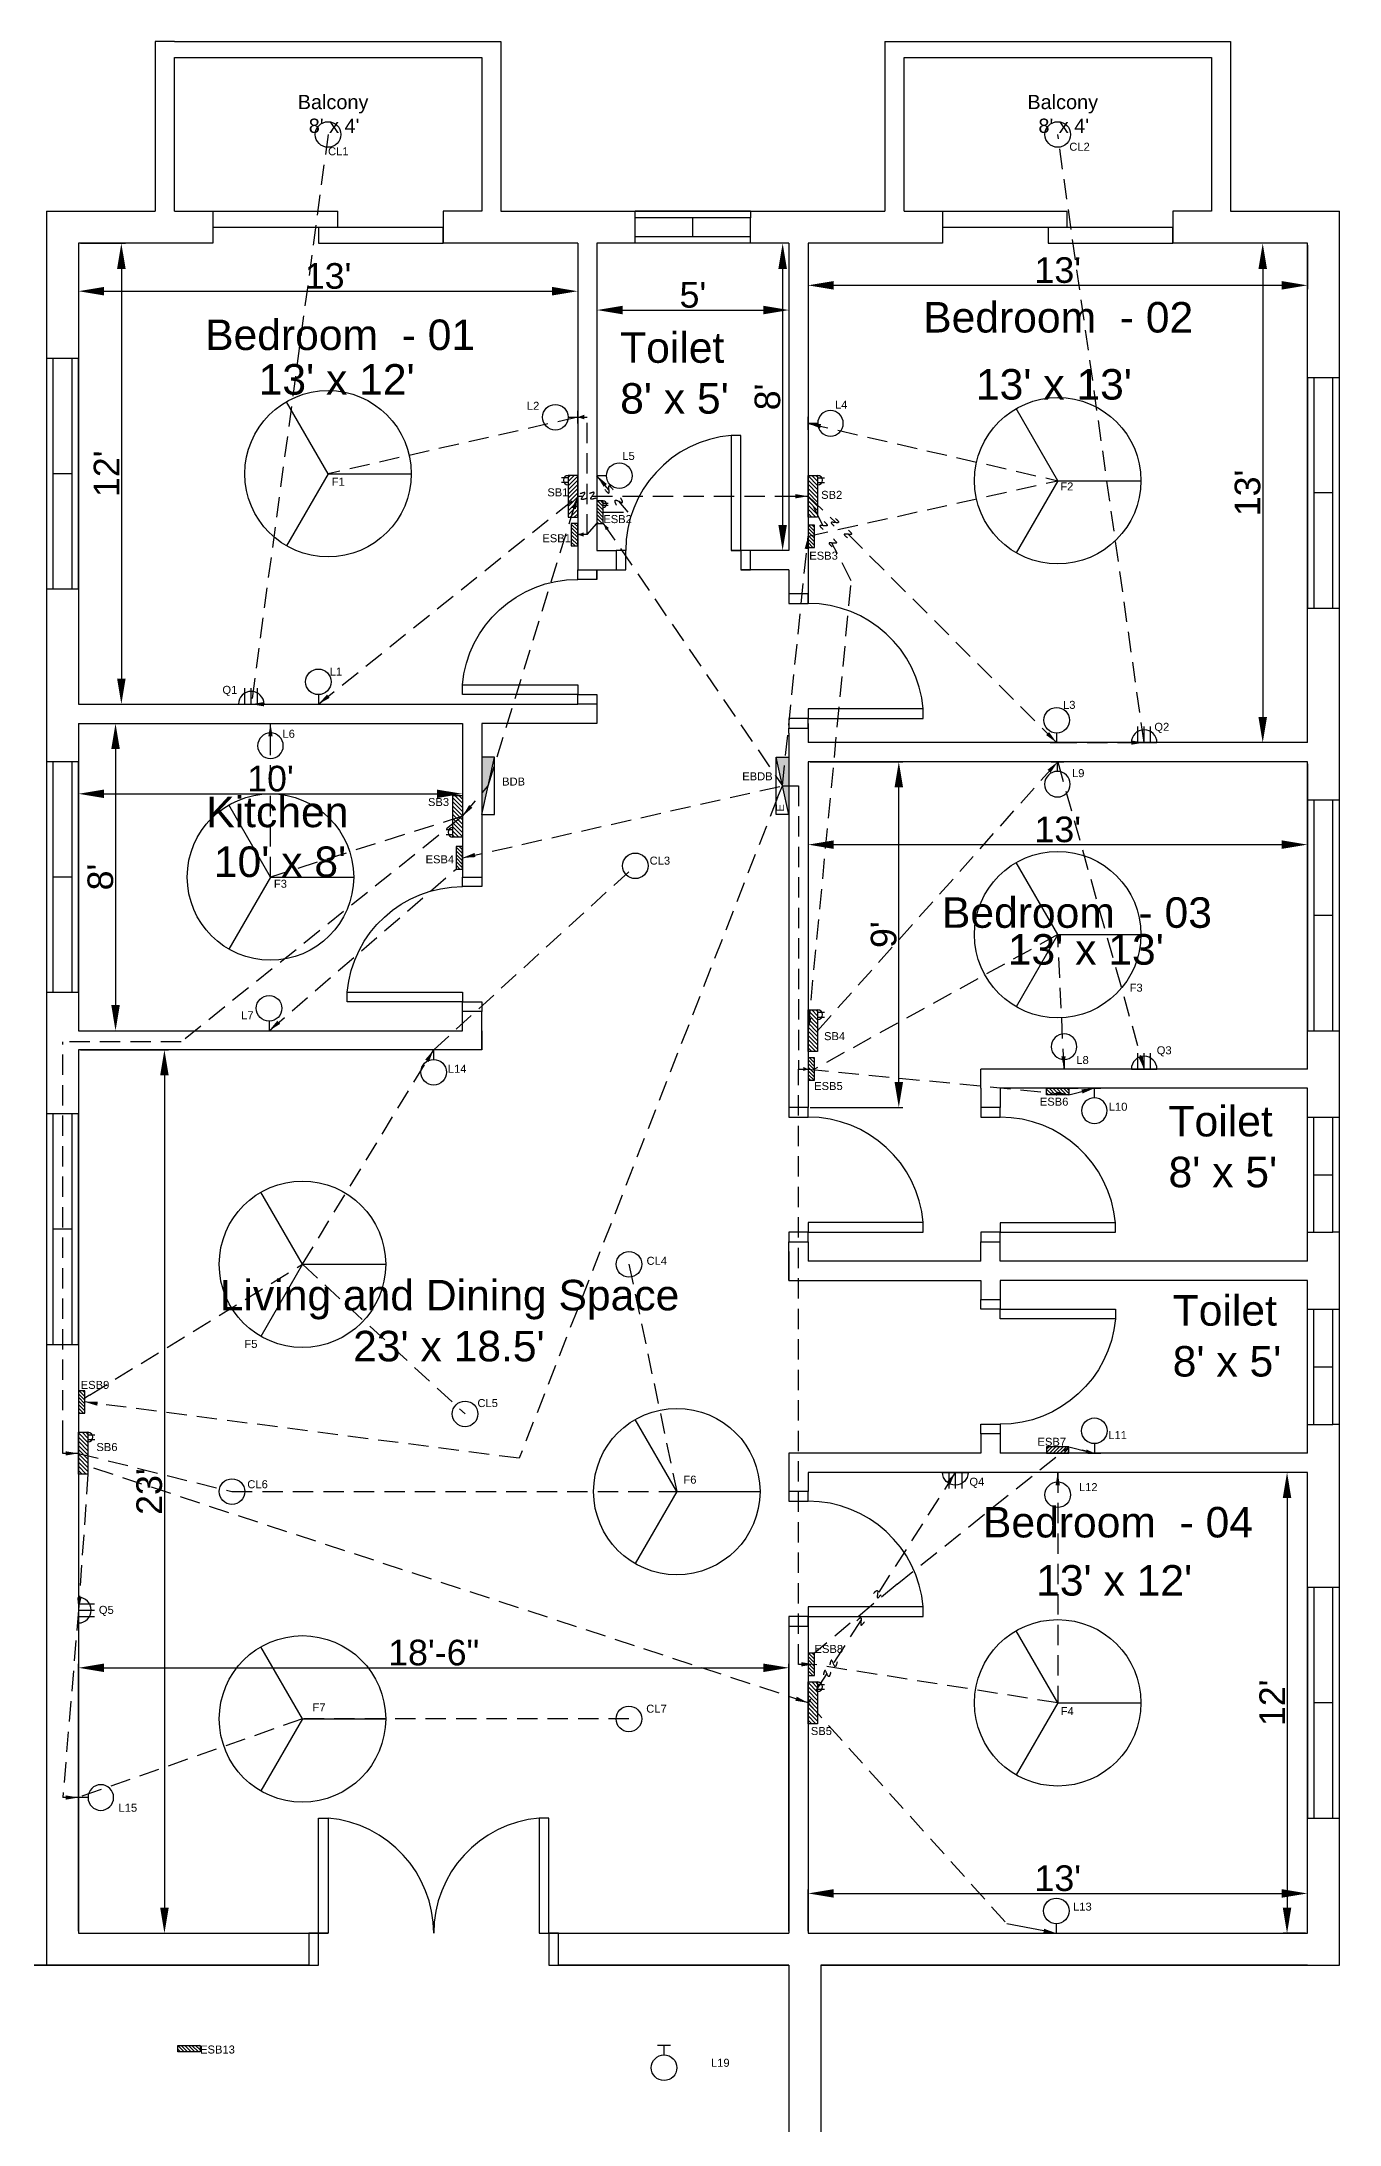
# Model space of a CAD drawing. Header units: inches. Extents: x 61297 to 163996, y 9483 to 32239.
# Drawn here: x 61851 to 62257, y 15682 to 16332 of the extents above; entities that cross this region are included whole.
import ezdxf

# ---------------------------------------------------------------- set-up
doc = ezdxf.new("R2010")
doc.units = ezdxf.units.IN
doc.linetypes.add('HIDDEN', pattern=[9.525, 6.35, -3.175])
for name, color, linetype in [('door', 80, 'Continuous'), ('Doors', 230, 'Continuous'), ('Emergency Conduitt', 10, 'HIDDEN'), ('Layer1', 7, 'Continuous'), ('Light Fans and Socketst', 170, 'Continuous'), ('Main Conduit', 50, 'HIDDEN'), ('Toiler Window', 30, 'Continuous'), ('Windows', 30, 'Continuous')]:
    doc.layers.add(name, color=color, linetype=linetype)
doc.styles.get("Standard").update_dxf_attribs({"font": 'arial.ttf'})
doc.dimstyles.new('ISO-25', dxfattribs={"dimtxt": 8, "dimasz": 8, "dimexe": 1.25, "dimexo": 0.625, "dimtad": 1, "dimlunit": 4, "dimtxsty": 'Standard', "dimcen": 2.5, "dimadec": 0, "dimazin": 0, "dimtfac": 1, "dimtmove": 0, "dimatfit": 3, "dimfxl": 1, "dimarcsym": 0})

# ---------------------------------------------------------------- blocks, each defined once
blk = doc.blocks.new('Door_Sing')
at = {"layer": 'Doors'}
for points in [[(-3, 6), (-3, 42), (-6, 42), (-6, 6), (-3, 6)], [(-38.98, 0), (-38.98, 6), (-41.98, 6), (-41.98, 0), (-38.98, 0)]]:
    blk.add_lwpolyline(points, dxfattribs=at)
blk.add_lwpolyline([(-3, 0), (0, 0), (0, 6), (-3, 6)], close=True, dxfattribs=at)
blk.add_arc((-2.84, 6), 36.14, 95.01978, 180, dxfattribs=at)
blk = doc.blocks.new('Window_Large')
at = {"layer": 'Windows'}
for p, q in [((72, 10), (0, 10)), ((0, 10), (0, 0)), ((72, 8), (0, 8)), ((36, 8), (36, 2)), ((72, 0), (72, 10)), ((0, 2), (72, 2)), ((0, 0), (72, 0))]:
    blk.add_line(p, q, dxfattribs=at)
blk = doc.blocks.new('*D451')
at = {"color": 0, "lineweight": -2, "transparency": 16777216}
for p, q in [((61863.45, 16269.41), (61877.48, 16269.41)), ((61876.23, 16261.41), (61876.23, 16133.41)), ((61863.45, 16125.41), (61877.48, 16125.41))]:
    blk.add_line(p, q, dxfattribs=at)
at = {"color": 0, "transparency": 16777216}
for points in [[(61874.9, 16261.41), (61877.57, 16261.41), (61876.23, 16269.41)], [(61874.9, 16133.41), (61877.57, 16133.41), (61876.23, 16125.41)]]:
    blk.add_solid(points, dxfattribs=at)
at = {"color": 0, "transparency": 16777216, "insert": (61871.59, 16197.41), "char_height": 8, "attachment_point": 5, "rotation": 90}
blk.add_mtext("12'", dxfattribs=at)
blk = doc.blocks.new('*D452')
at = {"color": 0, "lineweight": -2, "transparency": 16777216}
for p, q in [((61863.45, 16119.41), (61875.66, 16119.41)), ((61874.41, 16111.41), (61874.41, 16031.41)), ((61863.45, 16023.41), (61875.66, 16023.41))]:
    blk.add_line(p, q, dxfattribs=at)
at = {"color": 0, "transparency": 16777216}
for points in [[(61873.08, 16111.41), (61875.75, 16111.41), (61874.41, 16119.41)], [(61873.08, 16031.41), (61875.75, 16031.41), (61874.41, 16023.41)]]:
    blk.add_solid(points, dxfattribs=at)
at = {"color": 0, "transparency": 16777216, "insert": (61869.71, 16071.41), "char_height": 8, "attachment_point": 5, "rotation": 90}
blk.add_mtext("8'", dxfattribs=at)
blk = doc.blocks.new('*D445')
at = {"color": 0, "lineweight": -2, "transparency": 16777216}
for p, q in [((61862.83, 16110.61), (61862.83, 16096.16)), ((61982.83, 16110.61), (61982.83, 16096.16)), ((61870.83, 16097.41), (61974.83, 16097.41))]:
    blk.add_line(p, q, dxfattribs=at)
at = {"color": 0, "transparency": 16777216}
for points in [[(61870.83, 16098.74), (61870.83, 16096.08), (61862.83, 16097.41)], [(61974.83, 16098.74), (61974.83, 16096.08), (61982.83, 16097.41)]]:
    blk.add_solid(points, dxfattribs=at)
at = {"color": 0, "transparency": 16777216, "insert": (61922.83, 16102.12), "char_height": 8, "attachment_point": 5}
blk.add_mtext("10'", dxfattribs=at)
blk = doc.blocks.new('*D453')
at = {"color": 0, "lineweight": -2, "transparency": 16777216}
for p, q in [((62090.83, 15742.04), (62090.83, 15755.11)), ((62098.83, 15753.86), (62238.83, 15753.86)), ((62246.83, 15742.04), (62246.83, 15755.11))]:
    blk.add_line(p, q, dxfattribs=at)
at = {"color": 0, "transparency": 16777216}
for points in [[(62098.83, 15755.19), (62098.83, 15752.53), (62090.83, 15753.86)], [(62238.83, 15755.19), (62238.83, 15752.53), (62246.83, 15753.86)]]:
    blk.add_solid(points, dxfattribs=at)
at = {"color": 0, "transparency": 16777216, "insert": (62168.83, 15758.57), "char_height": 8, "attachment_point": 5}
blk.add_mtext("13'", dxfattribs=at)
blk = doc.blocks.new('Toilet Window')
for p, q in [((82016.8, 16081.38), (82016.8, 16117.38)), ((82016.8, 16117.38), (82026.8, 16117.38)), ((82018.8, 16081.38), (82018.8, 16117.38)), ((82024.8, 16081.38), (82024.8, 16117.38)), ((82026.8, 16081.38), (82026.8, 16117.38)), ((82018.8, 16099.38), (82024.8, 16099.38)), ((82016.8, 16081.38), (82018.8, 16081.38)), ((82018.8, 16081.38), (82024.8, 16081.38)), ((82026.8, 16081.38), (82024.8, 16081.38))]:
    blk.add_line(p, q)
blk = doc.blocks.new('*D454')
at = {"color": 0, "lineweight": -2, "transparency": 16777216}
for p, q in [((62024.83, 16268.79), (62024.83, 16247.3)), ((62084.83, 16268.79), (62084.83, 16247.3)), ((62032.83, 16248.55), (62076.83, 16248.55))]:
    blk.add_line(p, q, dxfattribs=at)
at = {"color": 0, "transparency": 16777216}
for points in [[(62032.83, 16249.89), (62032.83, 16247.22), (62024.83, 16248.55)], [(62076.83, 16249.89), (62076.83, 16247.22), (62084.83, 16248.55)]]:
    blk.add_solid(points, dxfattribs=at)
at = {"color": 0, "transparency": 16777216, "insert": (62054.83, 16253.25), "char_height": 8, "attachment_point": 5}
blk.add_mtext("5'", dxfattribs=at)
blk = doc.blocks.new('*D455')
at = {"color": 0, "lineweight": -2, "transparency": 16777216}
for p, q in [((62084.2, 16269.41), (62081.62, 16269.41)), ((62082.87, 16261.41), (62082.87, 16181.41)), ((62084.2, 16173.41), (62081.62, 16173.41))]:
    blk.add_line(p, q, dxfattribs=at)
at = {"color": 0, "transparency": 16777216}
for points in [[(62081.53, 16261.41), (62084.2, 16261.41), (62082.87, 16269.41)], [(62081.53, 16181.41), (62084.2, 16181.41), (62082.87, 16173.41)]]:
    blk.add_solid(points, dxfattribs=at)
at = {"color": 0, "transparency": 16777216, "insert": (62078.16, 16221.41), "char_height": 8, "attachment_point": 5, "rotation": 90}
blk.add_mtext("8'", dxfattribs=at)
blk = doc.blocks.new('*D456')
at = {"color": 0, "lineweight": -2, "transparency": 16777216}
for p, q in [((61862.83, 16268.79), (61862.83, 16253.19)), ((62018.83, 16268.79), (62018.83, 16253.19)), ((61870.83, 16254.44), (62010.83, 16254.44))]:
    blk.add_line(p, q, dxfattribs=at)
at = {"color": 0, "transparency": 16777216}
for points in [[(61870.83, 16255.78), (61870.83, 16253.11), (61862.83, 16254.44)], [(62010.83, 16255.78), (62010.83, 16253.11), (62018.83, 16254.44)]]:
    blk.add_solid(points, dxfattribs=at)
at = {"color": 0, "transparency": 16777216, "insert": (61940.83, 16259.16), "char_height": 8, "attachment_point": 5}
blk.add_mtext("13'", dxfattribs=at)
blk = doc.blocks.new('*D457')
at = {"color": 0, "lineweight": -2, "transparency": 16777216}
for p, q in [((62090.83, 16268.79), (62090.83, 16255.03)), ((62246.83, 16268.79), (62246.83, 16255.03)), ((62098.83, 16256.28), (62238.83, 16256.28))]:
    blk.add_line(p, q, dxfattribs=at)
at = {"color": 0, "transparency": 16777216}
for points in [[(62098.83, 16257.61), (62098.83, 16254.94), (62090.83, 16256.28)], [(62238.83, 16257.61), (62238.83, 16254.94), (62246.83, 16256.28)]]:
    blk.add_solid(points, dxfattribs=at)
at = {"color": 0, "transparency": 16777216, "insert": (62168.83, 16260.99), "char_height": 8, "attachment_point": 5}
blk.add_mtext("13'", dxfattribs=at)
blk = doc.blocks.new('*D458')
at = {"color": 0, "lineweight": -2, "transparency": 16777216}
for p, q in [((62246.2, 16269.41), (62231.63, 16269.41)), ((62232.88, 16261.41), (62232.88, 16121.41)), ((62246.2, 16113.41), (62231.63, 16113.41))]:
    blk.add_line(p, q, dxfattribs=at)
at = {"color": 0, "transparency": 16777216}
for points in [[(62231.55, 16261.41), (62234.21, 16261.41), (62232.88, 16269.41)], [(62231.55, 16121.41), (62234.21, 16121.41), (62232.88, 16113.41)]]:
    blk.add_solid(points, dxfattribs=at)
at = {"color": 0, "transparency": 16777216, "insert": (62228.17, 16191.41), "char_height": 8, "attachment_point": 5, "rotation": 90}
blk.add_mtext("13'", dxfattribs=at)
blk = doc.blocks.new('*D459')
at = {"color": 0, "lineweight": -2, "transparency": 16777216}
for p, q in [((62246.2, 15885.41), (62239.23, 15885.41)), ((62240.48, 15877.41), (62240.48, 15749.41)), ((62246.2, 15741.41), (62239.23, 15741.41))]:
    blk.add_line(p, q, dxfattribs=at)
at = {"color": 0, "transparency": 16777216}
for points in [[(62239.15, 15877.41), (62241.81, 15877.41), (62240.48, 15885.41)], [(62239.15, 15749.41), (62241.81, 15749.41), (62240.48, 15741.41)]]:
    blk.add_solid(points, dxfattribs=at)
at = {"color": 0, "transparency": 16777216, "insert": (62235.84, 15813.41), "char_height": 8, "attachment_point": 5, "rotation": 90}
blk.add_mtext("12'", dxfattribs=at)
blk = doc.blocks.new('*D460')
at = {"color": 0, "lineweight": -2, "transparency": 16777216}
for p, q in [((61862.83, 15742.04), (61862.83, 15825.61)), ((62084.83, 15742.04), (62084.83, 15825.61)), ((61870.83, 15824.36), (62076.83, 15824.36))]:
    blk.add_line(p, q, dxfattribs=at)
at = {"color": 0, "transparency": 16777216}
for points in [[(61870.83, 15825.69), (61870.83, 15823.03), (61862.83, 15824.36)], [(62076.83, 15825.69), (62076.83, 15823.03), (62084.83, 15824.36)]]:
    blk.add_solid(points, dxfattribs=at)
at = {"color": 0, "transparency": 16777216, "insert": (61973.83, 15829.07), "char_height": 8, "attachment_point": 5}
blk.add_mtext('18\'-6"', dxfattribs=at)
blk = doc.blocks.new('Fan')
at = {"layer": 'Light Fans and Socketst'}
for q in [(-13, 22.52), (-13, -22.52), (26, 0)]:
    blk.add_line((0, 0), q, dxfattribs=at)
blk.add_circle((0, 0), 26, dxfattribs=at)
blk = doc.blocks.new('Light Ceiling')
at = {"layer": 'Light Fans and Socketst'}
blk.add_circle((0, 0), 4, dxfattribs=at)
blk = doc.blocks.new('Light')
at = {"layer": 'Light Fans and Socketst'}
blk.add_line((0, 2), (0, -2), dxfattribs=at)
blk.add_lwpolyline([(2.99, 0), (1.49, 0), (0, 0)], dxfattribs=at)
blk.add_circle((6.99, 0), 4, dxfattribs=at)
blk = doc.blocks.new('*D461')
at = {"layer": 'Layer1', "color": 0, "lineweight": -2, "transparency": 16777216}
for p, q in [((62091.45, 16107.41), (62120.41, 16107.41)), ((62119.16, 16007.41), (62119.16, 16099.41)), ((62091.45, 15999.41), (62120.41, 15999.41))]:
    blk.add_line(p, q, dxfattribs=at)
at = {"layer": 'Layer1', "color": 0, "transparency": 16777216}
for points in [[(62117.83, 16099.41), (62120.5, 16099.41), (62119.16, 16107.41)], [(62117.83, 16007.41), (62120.5, 16007.41), (62119.16, 15999.41)]]:
    blk.add_solid(points, dxfattribs=at)
at = {"layer": 'Layer1', "color": 0, "transparency": 16777216, "insert": (62114.46, 16053.41), "char_height": 8, "attachment_point": 5, "rotation": 90}
blk.add_mtext("9'", dxfattribs=at)
blk = doc.blocks.new('*D462')
at = {"layer": 'Layer1', "color": 0, "lineweight": -2, "transparency": 16777216}
for p, q in [((62090.83, 16106.79), (62090.83, 16080.29)), ((62246.83, 16106.79), (62246.83, 16080.29)), ((62098.83, 16081.54), (62238.83, 16081.54))]:
    blk.add_line(p, q, dxfattribs=at)
at = {"layer": 'Layer1', "color": 0, "transparency": 16777216}
for points in [[(62098.83, 16082.87), (62098.83, 16080.21), (62090.83, 16081.54)], [(62238.83, 16082.87), (62238.83, 16080.21), (62246.83, 16081.54)]]:
    blk.add_solid(points, dxfattribs=at)
at = {"layer": 'Layer1', "color": 0, "transparency": 16777216, "insert": (62168.83, 16086.25), "char_height": 8, "attachment_point": 5}
blk.add_mtext("13'", dxfattribs=at)
blk = doc.blocks.new('BDB')
h = blk.add_hatch(color=256)
h.dxf.hatch_style = 1
h.paths.add_polyline_path([(13.5, 4), (-4.5, 0), (13.5, 0)])
blk.add_line((-4.5, 0), (13.5, 4))
at = {"layer": 'Layer1'}
blk.add_lwpolyline([(-4.5, 4), (13.5, 4), (13.5, 0), (-4.5, 0), (-4.5, 4)], dxfattribs=at)
blk = doc.blocks.new('Emergency_BDB')
at = {"layer": 'Layer1'}
blk.add_blockref('BDB', (0, 0), dxfattribs=at)
at = {"layer": 'Layer1', "insert": (-4.5, 4), "char_height": 2.5, "attachment_point": 1}
blk.add_mtext_dynamic_manual_height_columns(' E', width=4.2009, gutter_width=12.5, heights=[0], dxfattribs=at)
blk = doc.blocks.new('*D463')
at = {"layer": 'Layer1', "color": 0, "lineweight": -2, "transparency": 16777216}
for p, q in [((61863.45, 16017.41), (61890.94, 16017.41)), ((61889.69, 16009.41), (61889.69, 15749.41)), ((61863.45, 15741.41), (61890.94, 15741.41))]:
    blk.add_line(p, q, dxfattribs=at)
at = {"layer": 'Layer1', "color": 0, "transparency": 16777216}
for points in [[(61888.36, 16009.41), (61891.03, 16009.41), (61889.69, 16017.41)], [(61888.36, 15749.41), (61891.03, 15749.41), (61889.69, 15741.41)]]:
    blk.add_solid(points, dxfattribs=at)
at = {"layer": 'Layer1', "color": 0, "transparency": 16777216, "insert": (61884.98, 15879.41), "char_height": 8, "attachment_point": 5, "rotation": 90}
blk.add_mtext("23'", dxfattribs=at)
blk = doc.blocks.new('ESB')
h = blk.add_hatch()
h.set_pattern_fill('ANSI31', color=256, scale=0.25)
h.set_pattern_definition([(45, (-3149.957, -1763.2019), (-0.561266, 0.561266), [])])
h.paths.add_polyline_path([(3.5, 2), (-3.5, 2), (-3.5, 0), (3.5, 0)])
blk.add_lwpolyline([(3.5, 0), (3.5, 2), (-3.5, 2), (-3.5, 0)], close=True)
blk = doc.blocks.new('Socket')
for p, q in [((-4, 0), (4, 0)), ((-2, 0), (-2, 5)), ((0, 0), (0, 5)), ((2, 0), (2, 5))]:
    blk.add_line(p, q)
blk.add_arc((0, 0), 4, 0, 180)

msp = doc.modelspace()

# ---------------------------------------------------------------- hatches: boundary and pattern name
at = {"layer": 'Layer1'}
h = msp.add_hatch(dxfattribs=at)
h.set_pattern_fill('ANSI31', color=256, scale=0.29)
h.set_pattern_definition([(45, (56081.3743, 12422.0567), (-0.65106857, 0.65106857), [])])
h.paths.add_polyline_path([(62015.846, 16196.899), (62018.826, 16196.899), (62018.826, 16183.871), (62015.846, 16183.871)])
h = msp.add_hatch(dxfattribs=at)
h.set_pattern_fill('ANSI31', color=256, scale=0.29, angle=-90)
h.set_pattern_definition([(315, (60314.7303, 19342.6714), (0.65106857, 0.65106857), [])])
h.paths.add_polyline_path([(62093.806, 16196.899), (62090.826, 16196.899), (62090.826, 16183.871), (62093.806, 16183.871)])
h = msp.add_hatch(dxfattribs=at)
h.set_pattern_fill('ANSI31', color=256, scale=0.29, angle=90)
h.set_pattern_definition([(135, (63758.9212, 12938.1239), (-0.65106857, -0.65106857), [])])
h.paths.add_polyline_path([(61979.846, 16083.896), (61982.826, 16083.896), (61982.826, 16096.925), (61979.846, 16096.925)])
h = msp.add_hatch(dxfattribs=at)
h.set_pattern_fill('ANSI31', color=256, scale=0.29, angle=-90)
h.set_pattern_definition([(315, (60314.7303, 19175.6972), (0.65106857, 0.65106857), [])])
h.paths.add_polyline_path([(62093.806, 16029.925), (62090.826, 16029.925), (62090.826, 16016.896), (62093.806, 16016.896)])
h = msp.add_hatch(dxfattribs=at)
h.set_pattern_fill('ANSI31', color=256, scale=0.29, angle=-90)
h.set_pattern_definition([(315, (60086.7303, 19043.6972), (0.65106857, 0.65106857), [])])
h.paths.add_polyline_path([(61865.806, 15897.925), (61862.826, 15897.925), (61862.826, 15884.896), (61865.806, 15884.896)])
h = msp.add_hatch(dxfattribs=at)
h.set_pattern_fill('ANSI31', color=256, scale=0.29, angle=-90)
h.set_pattern_definition([(315, (60314.7303, 18965.6972), (0.65106857, 0.65106857), [])])
h.paths.add_polyline_path([(62093.806, 15819.925), (62090.826, 15819.925), (62090.826, 15806.896), (62093.806, 15806.896)])

# ---------------------------------------------------------------- linework, layer by layer
for p, q in [((61892.826, 16332.411), (61886.826, 16332.411)), ((61886.826, 16332.411), (61886.826, 16279.411)), ((61892.826, 16332.411), (61988.826, 16332.411)), ((61988.826, 16332.411), (61994.826, 16332.411)), ((61994.826, 16332.411), (61994.826, 16279.411)), ((62114.826, 16332.411), (62114.826, 16279.411)), ((62114.826, 16332.411), (62222.826, 16332.411)), ((62222.826, 16332.411), (62222.826, 16279.411)), ((61892.826, 16279.411), (61892.826, 16327.411)), ((61892.826, 16327.411), (61988.826, 16327.411)), ((61988.826, 16327.411), (61988.826, 16279.411)), ((62120.826, 16279.411), (62120.826, 16327.411)), ((62120.826, 16327.411), (62216.826, 16327.411)), ((62216.826, 16327.411), (62216.826, 16279.411)), ((61852.826, 16279.411), (61852.826, 15731.411)), ((61852.826, 16279.411), (61886.826, 16279.411)), ((61892.826, 16279.411), (61904.826, 16279.411)), ((61904.826, 16279.411), (61904.849, 16269.411)), ((61976.826, 16279.411), (61976.802, 16269.411)), ((61988.826, 16279.411), (61976.826, 16279.411)), ((61994.826, 16279.411), (62114.826, 16279.411)), ((62120.826, 16279.411), (62132.826, 16279.411)), ((62132.826, 16279.411), (62132.849, 16269.411)), ((62204.826, 16279.411), (62204.802, 16269.411)), ((62216.826, 16279.411), (62204.826, 16279.411)), ((62222.826, 16279.411), (62256.826, 16279.411)), ((62256.826, 15731.411), (62256.826, 16279.411)), ((61904.849, 16269.411), (61862.826, 16269.411)), ((61862.826, 16269.411), (61862.826, 16125.411)), ((62018.826, 16269.411), (61976.802, 16269.411)), ((62018.826, 16269.411), (62018.826, 16167.411)), ((62084.826, 16269.411), (62024.826, 16269.411)), ((62084.826, 16269.411), (62084.826, 16173.411)), ((62132.849, 16269.411), (62090.826, 16269.411)), ((62090.826, 16269.411), (62090.826, 16156.899)), ((62246.826, 16269.411), (62204.802, 16269.411)), ((62246.826, 16113.411), (62246.826, 16269.411)), ((62026.826, 16188.244), (62028.326, 16188.244)), ((62026.826, 16187.577), (62028.326, 16187.577)), ((62084.826, 16173.411), (62066.802, 16173.411)), ((62084.826, 16167.411), (62069.802, 16167.411)), ((62084.826, 16167.411), (62084.826, 16156.899)), ((61862.826, 16125.411), (62018.826, 16125.411)), ((62024.826, 16128.434), (62024.826, 16125.411)), ((62024.826, 16125.411), (62024.826, 16119.411)), ((61862.826, 16119.411), (61862.826, 16023.411)), ((61862.826, 16119.411), (61982.826, 16119.411)), ((61982.826, 16119.411), (61982.826, 16071.411)), ((62024.826, 16119.411), (61988.826, 16119.411)), ((61988.826, 16119.411), (61988.826, 16071.411)), ((62084.826, 16116.411), (62084.826, 16117.922)), ((62090.826, 16119.411), (62090.826, 16113.411)), ((62084.826, 16116.411), (62084.826, 15996.411)), ((62246.826, 16113.411), (62090.826, 16113.411)), ((62246.826, 16107.411), (62090.826, 16107.411)), ((62090.826, 16107.411), (62090.826, 15999.411)), ((62246.826, 16011.411), (62246.826, 16107.411)), ((61982.826, 16023.411), (61982.826, 16029.434)), ((61988.826, 16017.411), (61988.826, 16029.434)), ((61988.826, 16023.411), (61988.826, 16017.411)), ((61862.826, 16017.411), (61862.826, 15741.411)), ((61988.826, 16017.411), (61862.826, 16017.411)), ((62246.826, 16011.411), (62144.826, 16011.411)), ((62144.826, 16005.411), (62144.826, 16011.411)), ((62144.826, 16005.411), (62144.826, 15999.387)), ((62246.826, 16005.411), (62150.826, 16005.411)), ((62150.826, 16005.411), (62150.826, 15999.387)), ((62246.826, 15951.411), (62246.826, 16005.411)), ((62084.826, 15945.411), (62084.826, 15957.434)), ((62090.826, 15957.434), (62090.826, 15951.411)), ((62144.826, 15951.411), (62144.826, 15957.411)), ((62150.826, 15951.411), (62150.826, 15957.411)), ((62084.826, 15954.411), (62084.826, 15945.411)), ((62084.826, 15951.411), (62084.826, 15945.411)), ((62144.826, 15951.411), (62090.826, 15951.411)), ((62246.826, 15951.411), (62150.826, 15951.411)), ((62084.826, 15945.411), (62144.826, 15945.411)), ((62144.826, 15945.411), (62144.826, 15939.411)), ((62246.826, 15945.411), (62150.826, 15945.411)), ((62150.826, 15945.411), (62150.826, 15939.411)), ((62246.826, 15891.411), (62246.826, 15945.411)), ((62144.826, 15897.434), (62144.826, 15891.411)), ((62150.826, 15897.434), (62150.826, 15891.411)), ((62084.826, 15891.411), (62084.826, 15882.411)), ((62090.826, 15891.411), (62084.826, 15891.411)), ((62084.826, 15891.411), (62084.826, 15885.411)), ((62144.826, 15891.411), (62090.826, 15891.411)), ((62246.826, 15891.411), (62150.826, 15891.411)), ((62084.826, 15885.411), (62084.826, 15879.387)), ((62246.826, 15885.411), (62090.826, 15885.411)), ((62090.826, 15885.411), (62090.826, 15882.411)), ((62246.826, 15741.411), (62246.826, 15885.411)), ((62090.826, 15882.411), (62090.826, 15879.387)), ((62084.826, 15840.411), (62084.826, 15741.411)), ((62090.826, 15843.411), (62090.826, 15741.411)), ((61862.826, 15741.411), (61940.849, 15741.411)), ((62006.802, 15741.411), (62084.826, 15741.411)), ((62090.826, 15741.411), (62246.826, 15741.411)), ((61700.826, 15731.411), (61852.826, 15731.411)), ((61852.826, 15731.411), (61700.826, 15731.411)), ((61700.826, 15731.411), (61852.826, 15731.411)), ((61934.849, 15731.411), (61818.826, 15731.411)), ((61818.826, 15731.411), (61934.849, 15731.411)), ((61818.826, 15731.411), (61852.826, 15731.411)), ((61852.826, 15731.411), (61937.849, 15731.411)), ((62009.802, 15731.411), (62084.826, 15731.411)), ((62084.826, 15731.411), (62012.802, 15731.411)), ((62012.802, 15731.411), (62084.826, 15731.411)), ((62084.826, 15731.411), (62084.826, 15611.411)), ((62094.826, 15731.411), (62246.826, 15731.411)), ((62246.826, 15731.411), (62094.826, 15731.411)), ((62094.826, 15731.411), (62246.826, 15731.411)), ((62094.826, 15731.411), (62094.826, 15611.411)), ((62246.826, 15731.411), (62256.826, 15731.411))]:
    msp.add_line(p, q)
for points in [[(62024.826, 16269.411), (62024.826, 16173.411), (62030.826, 16173.411)], [(62024.826, 16164.411), (62024.826, 16167.411), (62027.826, 16167.411), (62030.826, 16167.411)], [(61862.826, 16023.411), (61982.826, 16023.411)]]:
    msp.add_lwpolyline(points)
msp.add_arc((62026.826, 16187.911), 1, 270, 90)
at = {"layer": 'door'}
for p, q in [((61904.826, 16279.411), (61943.826, 16279.411)), ((61904.826, 16279.411), (61904.826, 16274.411)), ((61904.826, 16274.411), (61943.826, 16274.411)), ((61937.826, 16274.411), (61976.826, 16274.411)), ((61937.826, 16274.411), (61937.826, 16269.411)), ((61943.826, 16274.411), (61943.826, 16279.411)), ((61976.826, 16269.411), (61976.826, 16274.411)), ((62132.826, 16279.411), (62171.826, 16279.411)), ((62132.826, 16279.411), (62132.826, 16274.411)), ((62132.826, 16274.411), (62171.826, 16274.411)), ((62165.826, 16274.411), (62204.826, 16274.411)), ((62165.826, 16274.411), (62165.826, 16269.411)), ((62171.826, 16274.411), (62171.826, 16279.411)), ((62204.826, 16269.411), (62204.826, 16274.411)), ((61937.826, 16269.411), (61976.826, 16269.411)), ((62165.826, 16269.411), (62204.826, 16269.411))]:
    msp.add_line(p, q, dxfattribs=at)
at = {"layer": 'Doors'}
for p, q in [((62009.802, 15745.411), (62009.802, 15751.411)), ((62009.802, 15741.411), (62009.802, 15745.411))]:
    msp.add_line(p, q, dxfattribs=at)
for points in [[(61934.849, 15731.411), (61937.849, 15731.411), (61937.849, 15735.411), (61937.849, 15741.411), (61937.849, 15777.411), (61940.849, 15777.411), (61940.849, 15741.411), (61937.849, 15741.411), (61934.849, 15741.411), (61934.849, 15735.411)], [(62009.802, 15731.411), (62012.802, 15731.411), (62012.802, 15741.411), (62009.802, 15741.411), (62009.802, 15777.411), (62006.802, 15777.411), (62006.802, 15741.411), (62009.802, 15741.411), (62009.802, 15737.411)]]:
    msp.add_lwpolyline(points, close=True, dxfattribs=at)
msp.add_lwpolyline([(62006.802, 15777.411, 0.3887794), (61973.826, 15741.411, 0.3887794), (61940.849, 15777.411)], format="xyb", dxfattribs=at)
at = {"layer": 'Emergency Conduitt'}
for p, q in [((62018.826, 16215.074), (61940.826, 16197.411)), ((62018.826, 16215.074), (62021.802, 16215.074)), ((62021.802, 16178.411), (62021.802, 16215.074)), ((62090.826, 16213.155), (62168.826, 16195.232)), ((62028.607, 16192.41), (62024.826, 16196.8)), ((62090.826, 16177.899), (62168.826, 16195.232)), ((62026.826, 16185.411), (62034.637, 16185.411)), ((62034.637, 16185.411), (62031.681, 16188.842)), ((62021.802, 16178.411), (62018.826, 16178.411)), ((62021.802, 16178.411), (62024.826, 16181.911)), ((62026.826, 16181.911), (62082.826, 16099.911)), ((62082.826, 16099.911), (62090.826, 16177.899)), ((61982.826, 16077.411), (62082.826, 16099.911)), ((62081.27, 16096.226), (62082.826, 16099.911)), ((62082.826, 16099.911), (62087.85, 16099.911)), ((62087.85, 16099.911), (62087.85, 16011.411)), ((62081.27, 16096.226), (62000.56, 15889.804)), ((61922.405, 16023.411), (61980.826, 16073.911)), ((61973.826, 16017.411), (62036.826, 16074.914)), ((62168.826, 16053.411), (62092.826, 16011.411)), ((62170.82, 16011.411), (62168.826, 16053.411)), ((61932.826, 15950.425), (61973.826, 16017.411)), ((62087.811, 15825.411), (62087.85, 16011.411)), ((62087.85, 16011.411), (62090.826, 16011.411)), ((62090.826, 16011.411), (62172.326, 16003.411)), ((62168.826, 16005.411), (62180.272, 16005.411)), ((62172.326, 16003.411), (62180.272, 16005.411)), ((61866.234, 15909.505), (61932.826, 15950.425)), ((61932.826, 15950.425), (61983.632, 15903.675)), ((61866.234, 15909.505), (61864.826, 15908.64)), ((62000.56, 15889.804), (61864.826, 15907.411)), ((62118.62, 15850.51), (62172.326, 15893.411)), ((62172.326, 15893.411), (62180.297, 15891.411)), ((62176.311, 15892.411), (62180.272, 15891.411)), ((62168.826, 15885.411), (62168.826, 15813.411)), ((62118.62, 15850.51), (62092.826, 15828.911)), ((62090.826, 15825.411), (62087.811, 15825.411)), ((62168.826, 15813.411), (62092.494, 15825.411))]:
    msp.add_line(p, q, dxfattribs=at)
for points in [[(62027.294, 16192.473), (62028.584, 16191.402), (62028.584, 16193.628), (62029.958, 16192.389)], [(62030.913, 16187.585), (62030.611, 16189.142), (62032.823, 16188.455), (62032.237, 16189.878)]]:
    msp.add_spline(points, degree=3, dxfattribs=at)
for points in [[(62020.883, 16214.407), (62018.826, 16215.074), (62020.883, 16215.845)], [(62094.575, 16211.609), (62090.826, 16213.155), (62094.873, 16212.909)], [(62026.931, 16193.335), (62024.826, 16196.8), (62027.941, 16194.205)], [(62020.706, 16177.77), (62018.826, 16178.397), (62020.706, 16179.103)], [(62028.579, 16180.459), (62026.826, 16181.911), (62027.632, 16179.761)], [(62089.754, 16173.988), (62090.826, 16177.899), (62091.081, 16173.852)], [(61986.875, 16077.638), (61982.826, 16077.411), (61986.582, 16078.939)], [(61925.867, 16025.522), (61922.405, 16023.411), (61924.995, 16026.531)], [(61971.169, 16014.347), (61973.826, 16017.411), (61972.306, 16013.651)], [(62171.296, 16015.438), (62170.82, 16011.411), (62169.964, 16015.374)], [(62089.295, 16012.109), (62090.826, 16011.411), (62089.295, 16010.776)], [(62168.41, 16004.465), (62172.326, 16003.411), (62168.28, 16003.138)], [(62176.23, 16005.081), (62180.272, 16005.411), (62176.556, 16003.788)], [(61868.707, 15906.235), (61864.826, 15907.411), (61868.878, 15907.557)], [(62177.832, 15892.557), (62180.297, 15891.411), (62177.507, 15891.67)], [(62168.159, 15881.411), (62168.826, 15885.411), (62169.492, 15881.411)], [(62088.694, 15826.111), (62092.694, 15825.444), (62088.694, 15824.777)]]:
    msp.add_solid(points, dxfattribs=at)
at = {"layer": 'Layer1'}
for p, q in [((62015.846, 16196.149), (62013.73, 16196.149)), ((62093.806, 16196.149), (62095.922, 16196.149)), ((62015.846, 16194.649), (62013.73, 16194.649)), ((62093.806, 16194.649), (62095.922, 16194.649)), ((61979.846, 16086.146), (61977.73, 16086.146)), ((61979.846, 16084.646), (61977.73, 16084.646)), ((62093.806, 16029.175), (62095.922, 16029.175)), ((62093.806, 16027.675), (62095.922, 16027.675)), ((61865.806, 15897.175), (61867.922, 15897.175)), ((61865.806, 15895.675), (61867.922, 15895.675)), ((62093.806, 15819.175), (62095.922, 15819.175)), ((62093.806, 15817.675), (62095.922, 15817.675))]:
    msp.add_line(p, q, dxfattribs=at)
for points in [[(62015.846, 16196.899), (62015.846, 16183.871), (62018.826, 16183.871), (62018.826, 16196.899)], [(62093.806, 16196.899), (62093.806, 16183.871), (62090.826, 16183.871), (62090.826, 16196.899)], [(61979.846, 16083.896), (61979.846, 16096.925), (61982.826, 16096.925), (61982.826, 16083.896)], [(62093.806, 16029.925), (62093.806, 16016.896), (62090.826, 16016.896), (62090.826, 16029.925)], [(61865.806, 15897.925), (61865.806, 15884.896), (61862.826, 15884.896), (61862.826, 15897.925)], [(62093.806, 15819.925), (62093.806, 15806.896), (62090.826, 15806.896), (62090.826, 15819.925)]]:
    msp.add_lwpolyline(points, close=True, dxfattribs=at)
for centre, start, end in [((62015.846, 16195.399), 90, 270), ((62093.806, 16195.399), 270, 90), ((61979.846, 16085.396), 90, 270), ((62093.806, 16028.425), 270, 90), ((61865.806, 15896.425), 270, 90), ((62093.806, 15818.425), 270, 90)]:
    msp.add_arc(centre, 1.5, start, end, dxfattribs=at)
at = {"layer": 'Light Fans and Socketst'}
for q in [(61919.826, 15972.941), (61919.826, 15927.908), (61958.826, 15950.425)]:
    msp.add_line((61932.826, 15950.425), q, dxfattribs=at)
msp.add_circle((61932.826, 15950.425), 26, dxfattribs=at)
at = {"layer": 'Main Conduit'}
for p, q in [((61940.826, 16303.411), (61916.826, 16125.411)), ((62195.826, 16113.411), (62168.826, 16303.411)), ((61937.799, 16125.411), (62018.826, 16190.385)), ((61990.826, 16099.911), (62018.826, 16190.385)), ((62018.826, 16190.385), (62020.469, 16190.385)), ((62023.303, 16190.385), (62090.826, 16190.385)), ((62090.826, 16190.385), (62099.486, 16182.134)), ((62095.518, 16181.189), (62090.826, 16190.385)), ((62103.31, 16178.497), (62168.482, 16113.411)), ((62104.323, 16163.93), (62098.283, 16175.769)), ((62090.826, 16023.411), (62104.323, 16163.93)), ((61916.826, 16125.411), (61937.799, 16125.411)), ((61922.826, 16071.411), (61922.826, 16119.411)), ((62168.482, 16113.411), (62195.826, 16113.411)), ((62093.806, 16023.411), (62168.826, 16107.411)), ((62168.826, 16107.411), (62195.826, 16011.411)), ((61982.826, 16090.411), (61990.826, 16099.911)), ((61982.826, 16090.411), (61894.958, 16019.95)), ((61982.826, 16090.411), (61922.826, 16071.411)), ((61894.958, 16019.95), (61857.949, 16019.95)), ((62034.851, 15950.425), (62049.795, 15879.411)), ((61862.826, 15891.341), (61910.797, 15879.411)), ((61865.806, 15884.896), (61862.826, 15842.36)), ((62090.826, 15813.411), (61865.806, 15887.269)), ((62136.817, 15885.411), (62112.533, 15847.394)), ((61910.797, 15879.411), (62049.795, 15879.411)), ((61862.826, 15842.36), (61857.949, 15783.823)), ((62107.395, 15839.35), (62098.694, 15825.728)), ((62096.676, 15822.569), (62090.826, 15813.411)), ((62090.826, 15813.411), (62152.914, 15744.404)), ((61932.826, 15808.396), (61862.826, 15783.823)), ((62034.822, 15808.396), (61932.826, 15808.396)), ((61859.826, 15783.823), (61857.949, 15783.823)), ((61860.826, 15783.823), (61859.826, 15783.823)), ((61862.826, 15783.823), (61860.826, 15783.823))]:
    msp.add_line(p, q, dxfattribs=at)
msp.add_lwpolyline([(61862.826, 15891.341), (61857.949, 15891.341), (61857.949, 15895.271), (61857.949, 16019.95)], dxfattribs=at)
at = {"layer": 'Main Conduit', "linetype": 'ByBlock', "lineweight": -2}
msp.add_lwpolyline([(62164.449, 15742.171), (62152.914, 15744.404)], dxfattribs=at)
at = {"layer": 'Main Conduit'}
for points in [[(62021.577, 16189.669), (62019.995, 16189.474), (62021.08, 16191.461), (62019.62, 16191.152)], [(62024.473, 16189.756), (62022.89, 16189.56), (62023.976, 16191.547), (62022.516, 16191.239)], [(62099.376, 16183.473), (62100.306, 16182.178), (62098.042, 16182.178), (62099.013, 16181.045)], [(62095.863, 16182.473), (62096.793, 16181.178), (62094.529, 16181.178), (62095.499, 16180.045)], [(62098.709, 16177.044), (62099.639, 16175.749), (62097.375, 16175.749), (62098.345, 16174.616)], [(62103.452, 16179.807), (62104.382, 16178.512), (62102.118, 16178.512), (62103.088, 16177.379)], [(62111.216, 15847.566), (62112.511, 15848.496), (62112.511, 15846.232), (62113.644, 15847.202)], [(62106.037, 15839.039), (62107.332, 15839.969), (62107.332, 15837.704), (62108.465, 15838.675)], [(62099.918, 15826.214), (62099.255, 15824.764), (62098.132, 15826.731), (62097.629, 15825.326)], [(62097.906, 15823.042), (62097.242, 15821.592), (62096.12, 15823.559), (62095.617, 15822.154)]]:
    msp.add_spline(points, degree=3, dxfattribs=at)
for points in [[(62017.006, 16186.761), (62018.826, 16190.385), (62018.28, 16186.366)], [(62086.826, 16191.051), (62090.826, 16190.385), (62086.826, 16189.718)], [(61920.826, 16124.744), (61916.826, 16125.411), (61920.826, 16126.077)], [(61941.336, 16127.393), (61937.799, 16125.411), (61940.502, 16128.433)], [(61922.159, 16115.411), (61922.826, 16119.411), (61923.492, 16115.411)], [(62166.122, 16116.709), (62168.482, 16113.411), (62165.18, 16115.765)], [(62191.826, 16114.077), (62195.826, 16113.411), (62191.826, 16112.744)], [(62165.615, 16104.933), (62168.826, 16107.411), (62166.592, 16104.026)], [(61985.912, 16093.041), (61982.826, 16090.411), (61984.892, 16093.9)], [(62091.872, 16027.329), (62090.826, 16023.411), (62090.545, 16027.456)], [(62195.385, 16015.442), (62195.826, 16011.411), (62194.101, 16015.081)], [(61858.826, 15892.008), (61862.826, 15891.341), (61858.826, 15890.675)], [(62134.102, 15882.398), (62136.817, 15885.411), (62135.226, 15881.681)], [(61863.77, 15846.304), (61862.826, 15842.36), (61862.44, 15846.397)], [(62087.256, 15815.335), (62090.826, 15813.411), (62086.825, 15814.073)], [(61858.826, 15784.49), (61862.826, 15783.823), (61858.826, 15783.156)], [(62164.576, 15742.825), (62168.376, 15741.411), (62164.322, 15741.516)]]:
    msp.add_solid(points, dxfattribs=at)

# ---------------------------------------------------------------- block references
for name, p, rotation in [('Window_Large', (61852.826, 16233.411), 270), ('Window_Large', (62246.826, 16227.411), 270), ('ESB', (62024.826, 16185.411), 270), ('ESB', (62018.826, 16178.411), 90), ('ESB', (62090.826, 16177.899), 270), ('Door_Sing', (62084.826, 16117.922), 270), ('Window_Large', (61852.826, 16107.411), 270), ('Window_Large', (61852.826, 16107.411), 270), ('Window_Large', (62246.826, 16095.411), 270), ('ESB', (61982.826, 16077.411), 90), ('ESB', (62090.826, 16011.411), 270), ('Window_Large', (61852.826, 15997.411), 270), ('Door_Sing', (62084.826, 15957.434), 270), ('Door_Sing', (62144.826, 15957.411), 270), ('ESB', (61862.826, 15907.411), 270), ('Door_Sing', (62084.826, 15837.411), 270), ('Socket', (61862.826, 15842.36), 269.9999999999998), ('Window_Large', (62246.826, 15849.411), 270), ('ESB', (62090.826, 15825.411), 270)]:
    msp.add_blockref(name, p, dxfattribs=dict(rotation=rotation))
for name, p in [('Door_Sing', (62072.802, 16167.411)), ('Socket', (61916.826, 16125.411)), ('Socket', (62195.826, 16113.411)), ('Socket', (62195.826, 16011.411)), ('ESB', (62168.826, 15891.411))]:
    msp.add_blockref(name, p)
at = {"xscale": -1}
for name, p, rotation in [('Door_Sing', (62024.826, 16125.434), 90), ('Door_Sing', (61988.826, 16029.434), 90), ('ESB', (62168.826, 16005.411), 180), ('Door_Sing', (62144.826, 15939.411), 270), ('Socket', (62136.817, 15885.411), 180), ('ESB', (61897.338, 15706.396), 180)]:
    msp.add_blockref(name, p, dxfattribs=dict(at, rotation=rotation))
at = {"layer": 'Layer1'}
for name, p in [('Fan', (61940.826, 16197.411)), ('Fan', (62168.826, 16195.232)), ('Light', (62024.826, 16196.8)), ('Fan', (61922.826, 16071.411)), ('Light Ceiling', (62036.826, 16074.914)), ('Fan', (62168.826, 16053.411)), ('Light Ceiling', (62034.851, 15950.425)), ('Light Ceiling', (61983.632, 15903.675)), ('Fan', (62049.795, 15879.411)), ('Light Ceiling', (61910.797, 15879.411)), ('Fan', (62168.826, 15813.411)), ('Fan', (61932.826, 15808.396)), ('Light Ceiling', (62034.822, 15808.396))]:
    msp.add_blockref(name, p, dxfattribs=at)
for name, p, rotation in [('Light', (62018.826, 16215.074), 179.9999999999995), ('Light', (61937.799, 16125.411), 89.99999999999953), ('Light', (62168.482, 16113.411), 89.9999999999995), ('Emergency_BDB', (62084.826, 16095.411), 90), ('Light', (61922.405, 16023.411), 90.0000000000005), ('Light', (61973.826, 16017.411), 270), ('Light', (62180.272, 15891.411), 89.9999999999995), ('Light', (62168.826, 15885.411), 270), ('Light', (62168.376, 15741.411), 89.9999999999995), ('Light', (62045.814, 15706.396), 270)]:
    msp.add_blockref(name, p, dxfattribs=dict(at, rotation=rotation))
at = {"layer": 'Layer1', "xscale": -1}
for name, p, rotation in [('Light', (62090.826, 16213.155), 180), ('Light', (61922.826, 16119.411), 90.0000000000005), ('BDB', (61988.826, 16095.411), 270), ('Light', (62168.735, 16107.411), 90.0000000000005), ('Light', (62170.82, 16011.411), 270), ('Light', (62180.272, 16005.411), 90.0000000000005), ('Light', (61862.826, 15783.823), 180)]:
    msp.add_blockref(name, p, dxfattribs=dict(at, rotation=rotation))
at = {"layer": 'Main Conduit'}
for p in [(61940.826, 16303.411), (62168.826, 16303.411)]:
    msp.add_blockref('Light Ceiling', p, dxfattribs=at)
at = {"layer": 'Toiler Window', "rotation": 90}
msp.add_blockref('Toilet Window', (78154.204, -65747.385), dxfattribs=at)
at = {"layer": 'Toiler Window'}
for p in [(-19769.969, -120.967), (-19769.969, -180.967)]:
    msp.add_blockref('Toilet Window', p, dxfattribs=at)

# ---------------------------------------------------------------- texts
for s, p in [('Living and Dining Space', (61906.983, 15936.027)), ("           23' x 18.5'", (61907.958, 15920.101))]:
    msp.add_text(s, height=9.53198).set_placement(p)
for s, width, gutter_width, heights, insert, char_height, attachment_point in [("Balcony\\P  8' x 4'", 115.87872, 22.24, [14.054], (61931.336, 16315.776), 4.4479, 1), ("Balcony\\P  8' x 4'", 115.87872, 22.24, [14.054], (62159.336, 16315.776), 4.4479, 1), ('CL2', 6.93541, 12.5, [0], (62172.445, 16300.829), 2.5, 1), ('CL1', 6.93541, 12.5, [0], (61940.826, 16299.411), 2.5, 1), ('Bedroom  - 02', 248.33103, 47.66, [30.118], (62126.793, 16251.068), 9.53198, 1), ('Bedroom  - 01', 248.33103, 47.66, [30.118], (61902.411, 16245.596), 9.53198, 1), ("Toilet\\P8' x 5'", 248.33103, 47.66, [30.118], (62032.094, 16241.604), 9.532, 1), ("13' x 12'", 248.33103, 47.66, [30.118], (61919.134, 16231.654), 9.532, 1), ("13' x 13'", 248.33103, 47.66, [30.118], (62143.257, 16230.112), 9.532, 1), ('L2', 6.93541, 12.5, [0], (62002.946, 16219.891), 2.5, 1), ('L4', 6.93541, 12.5, [0], (62099.235, 16220.24), 2.5, 1), ('L5', 6.93541, 12.5, [0], (62032.768, 16204.23), 2.5, 1), ('F1', 6.93541, 12.5, [0], (61941.953, 16196.175), 2.5, 1), ('SB1', 6.93541, 12.5, [0], (62009.333, 16192.863), 2.5, 1), ('SB2', 6.93541, 12.5, [0], (62094.899, 16192.07), 2.5, 1), ('F2', 6.93541, 12.5, [0], (62169.618, 16194.698), 2.5, 1), ('ESB2', 6.93541, 12.5, [0], (62026.826, 16184.496), 2.5, 1), ('ESB1', 6.93541, 12.5, [0], (62007.776, 16178.511), 2.5, 1), ('ESB3', 6.93541, 12.5, [0], (62091.182, 16173.059), 2.5, 1), ('Q1', 6.93541, 12.5, [0], (61907.812, 16131.141), 2.5, 1), ('L1', 6.93541, 12.5, [0], (61941.336, 16136.856), 2.5, 1), ('L3', 6.93541, 12.5, [0], (62170.482, 16126.454), 2.5, 1), ('Q2', 6.93541, 12.5, [0], (62199.015, 16119.595), 2.5, 1), ('L6', 6.93541, 12.5, [0], (61926.574, 16117.414), 2.5, 1), ('L9', 6.93541, 12.5, [0], (62173.288, 16105.125), 2.5, 1), ('BDB', 6.93541, 12.5, [0], (61995.209, 16102.496), 2.5, 1), ('EBDB', 6.93541, 12.5, [0], (62070.234, 16104.132), 2.5, 1), ('^IKitchen', 248.33103, 47.66, [30.118], (61864.639, 16096.513), 9.532, 1), ('SB3', 6.93541, 12.5, [0], (61972.039, 16096.107), 2.5, 1), ("10' x 8'", 248.33103, 47.66, [30.118], (61905.138, 16080.957), 9.532, 1), ('ESB4', 6.93541, 12.5, [0], (61971.292, 16078.204), 2.5, 1), ('CL3', 6.93541, 12.5, [0], (62041.301, 16077.795), 2.5, 1), ('F3', 6.93541, 12.5, [0], (61923.9, 16070.563), 2.5, 1), ('Bedroom  - 03', 248.33103, 47.66, [30.118], (62132.646, 16065.078), 9.53198, 1), ("13' x 13'", 248.33103, 47.66, [30.118], (62153.218, 16053.568), 9.532, 1), ('F3', 6.93541, 12.5, [0], (62191.285, 16038.102), 2.5, 1), ('L7', 6.93541, 12.5, [0], (61913.659, 16029.479), 2.5, 1), ('SB4', 6.93541, 12.5, [0], (62095.801, 16022.95), 2.5, 1), ('L8', 6.93541, 12.5, [0], (62174.633, 16015.49), 2.5, 1), ('Q3', 6.93541, 12.5, [0], (62199.759, 16018.528), 2.5, 1), ('L14', 6.93541, 12.5, [0], (61978.248, 16012.757), 2.5, 1), ('ESB5', 6.93541, 12.5, [0], (62092.709, 16007.366), 2.5, 1), ('ESB6', 6.93541, 12.5, [0], (62163.23, 16002.481), 2.5, 1), ('L10', 6.93541, 12.5, [0], (62184.768, 16000.904), 2.5, 1), ("Toilet\\P8' x 5'", 248.33103, 47.66, [30.118], (62203.445, 15999.906), 9.532, 1), ('CL4', 6.93541, 12.5, [0], (62040.34, 15952.759), 2.5, 1), ("Toilet\\P8' x 5'", 248.33103, 47.66, [30.118], (62204.749, 15940.778), 9.532, 1), ('F5', 6.93541, 12.5, [0], (61914.681, 15926.791), 2.5, 1), ('ESB9', 6.93541, 12.5, [0], (61863.542, 15913.99), 2.5, 1), ('CL5', 6.93541, 12.5, [0], (61987.497, 15908.316), 2.5, 1), ('L11', 6.93541, 12.5, [0], (62184.615, 15898.306), 2.5, 1), ('SB6', 6.93541, 12.5, [0], (61868.427, 15894.575), 2.5, 1), ('ESB7', 6.93541, 12.5, [0], (62162.503, 15896.22), 2.5, 1), ('F6', 6.93541, 12.5, [0], (62051.858, 15884.388), 2.5, 1), ('Q4', 6.93541, 12.5, [0], (62141.216, 15883.743), 2.5, 1), ('CL6', 6.93541, 12.5, [0], (61915.594, 15882.952), 2.5, 1), ('L12', 6.93541, 12.5, [0], (62175.447, 15882.056), 2.5, 1), ('Bedroom  - 04', 248.33103, 47.66, [30.118], (62145.471, 15874.612), 9.53198, 1), ("13' x 12'", 248.33103, 47.66, [30.118], (62162.077, 15856.446), 9.532, 1), ('Q5', 6.93541, 12.5, [0], (61869.196, 15843.7), 2.5, 1), ('ESB8', 6.93541, 12.5, [0], (62092.826, 15831.496), 2.5, 1), ('F7', 6.93541, 12.5, [0], (61935.955, 15813.231), 2.5, 1), ('CL7', 6.93541, 12.5, [0], (62040.246, 15812.827), 2.5, 1), ('F4', 6.93541, 12.5, [0], (62169.768, 15812.082), 2.5, 1), ('SB5', 6.93541, 12.5, [0], (62091.672, 15805.861), 2.5, 1), ('L15', 6.93541, 12.5, [0], (61875.345, 15781.882), 2.5, 1), ('L13', 6.93541, 12.5, [0], (62173.622, 15750.99), 2.5, 1), ('ESB13', 6.93541, 12.5, [0], (61900.838, 15703.81), 2.5, 7), ('L19', 6.93541, 12.5, [0], (62060.465, 15702.205), 2.5, 1)]:
    msp.add_mtext_dynamic_manual_height_columns(s, width=width, gutter_width=gutter_width, heights=heights, dxfattribs=dict(insert=insert, char_height=char_height, attachment_point=attachment_point))

# ---------------------------------------------------------------- dimensions: what is measured, and where the dimension line sits
for base, p1, p2, picture, middle in [((61876.234, 16125.411), (61862.826, 16269.411), (61862.826, 16125.411), '*D451', (61871.593, 16197.411)), ((62082.866, 16173.411), (62084.826, 16269.411), (62084.826, 16173.411), '*D455', (62078.157, 16221.411)), ((62232.879, 16113.411), (62246.826, 16269.411), (62246.826, 16113.411), '*D458', (62228.167, 16191.411)), ((61874.415, 16023.411), (61862.826, 16119.411), (61862.826, 16023.411), '*D452', (61869.705, 16071.411)), ((62240.481, 15741.411), (62246.826, 15885.411), (62246.826, 15741.411), '*D459', (62235.84, 15813.411))]:
    dim = msp.add_linear_dim(base=base, p1=p1, p2=p2, angle=90, dimstyle='ISO-25')
    dim.commit()
    dim.dimension.update_dxf_attribs({"geometry": picture, "text_midpoint": middle})
for base, p1, p2, picture, middle in [((62018.826, 16254.443), (61862.826, 16269.411), (62018.826, 16269.411), '*D456', (61940.826, 16259.155)), ((62084.826, 16248.554), (62024.826, 16269.411), (62084.826, 16269.411), '*D454', (62054.826, 16253.247)), ((62246.826, 16256.277), (62090.826, 16269.411), (62246.826, 16269.411), '*D457', (62168.826, 16260.99)), ((61982.826, 16097.411), (61862.826, 16111.236), (61982.826, 16111.236), '*D445', (61922.826, 16102.12)), ((62084.826, 15824.36), (61862.826, 15741.411), (62084.826, 15741.411), '*D460', (61973.826, 15829.07)), ((62246.826, 15753.86), (62090.826, 15741.411), (62246.826, 15741.411), '*D453', (62168.826, 15758.573))]:
    dim = msp.add_linear_dim(base=base, p1=p1, p2=p2, dimstyle='ISO-25')
    dim.commit()
    dim.dimension.update_dxf_attribs({"geometry": picture, "text_midpoint": middle})
at = {"layer": 'Layer1'}
for base, p1, p2, picture, middle in [((62119.165, 16107.411), (62090.826, 15999.411), (62090.826, 16107.411), '*D461', (62114.455, 16053.411)), ((61889.693, 15741.411), (61862.826, 16017.411), (61862.826, 15741.411), '*D463', (61884.98, 15879.411))]:
    dim = msp.add_linear_dim(base=base, p1=p1, p2=p2, angle=90, dimstyle='ISO-25', dxfattribs=at)
    dim.commit()
    dim.dimension.update_dxf_attribs({"geometry": picture, "text_midpoint": middle})
dim = msp.add_linear_dim(base=(62246.826, 16081.54), p1=(62090.826, 16107.411), p2=(62246.826, 16107.411), dimstyle='ISO-25', dxfattribs=at)
dim.commit()
dim.dimension.update_dxf_attribs({"geometry": '*D462', "text_midpoint": (62168.826, 16086.252)})

doc.saveas('drawing.dxf')
